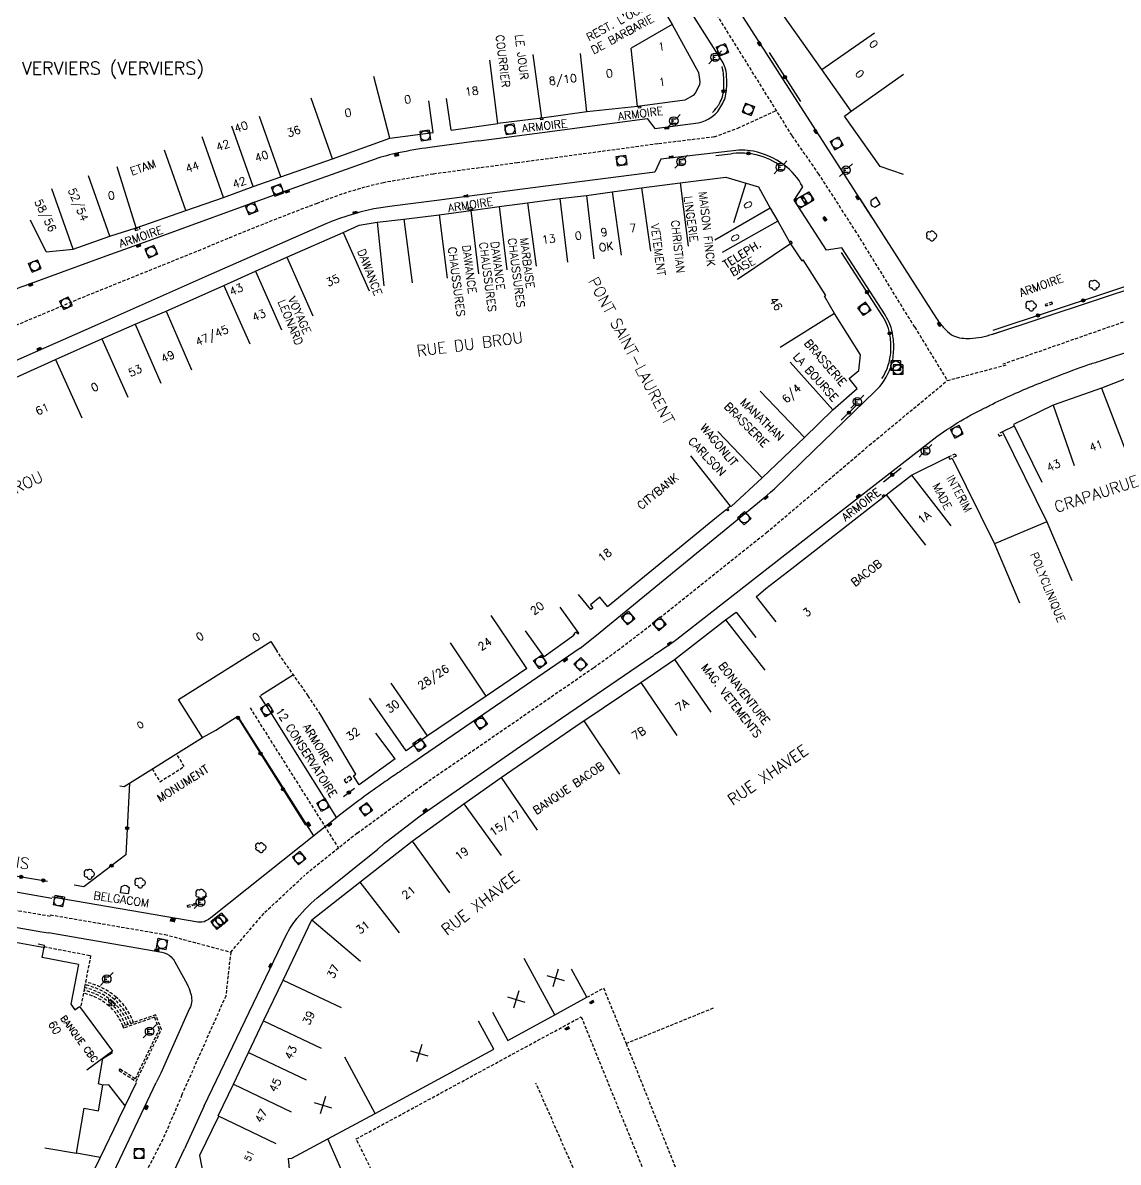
# Model space of a CAD drawing. Header units: millimetres. Extents: x 255000 to 256000, y 143000 to 144000.
# Drawn here: x 255465 to 255636.2, y 143326.7 to 143504.8 of the extents above; entities that cross this region are included whole.
import ezdxf
from ezdxf.enums import TextEntityAlignment as Align

# ---------------------------------------------------------------- set-up
doc = ezdxf.new("R2010")
doc.units = ezdxf.units.MM
doc.linetypes.add('DASHED', pattern=[0.75, 0.5, -0.25])
doc.layers.get('0').update_dxf_attribs({"linetype": 'CONTINUOUS'})
for name, color, linetype in [('W0001', 6, 'DASHED'), ('W0008', 7, 'CONTINUOUS'), ('W0100', 7, 'CONTINUOUS'), ('W0112', 1, 'DASHED'), ('W0300', 7, 'CONTINUOUS'), ('W0322', 7, 'CONTINUOUS'), ('W0400', 7, 'CONTINUOUS'), ('W0420', 7, 'CONTINUOUS'), ('W0471', 7, 'CONTINUOUS'), ('W0980', 7, 'CONTINUOUS'), ('W0984', 7, 'CONTINUOUS'), ('W0989', 7, 'CONTINUOUS'), ('W0991', 7, 'CONTINUOUS'), ('W1102', 7, 'CONTINUOUS')]:
    doc.layers.add(name, color=color, linetype=linetype)
doc.styles.get("Standard").update_dxf_attribs({"font": 'romans.shx', "width": 0.85})

# ---------------------------------------------------------------- blocks, each defined once
blk = doc.blocks.new('t322o')
at = {"color": 0, "linetype": 'Continuous'}
for radius in [0.25, 0.15]:
    blk.add_circle((0, 0), radius, dxfattribs=at)
blk = doc.blocks.new('t991o')
at = {"color": 0, "linetype": 'Continuous'}
for p, q in [((-1, 1), (1, -1)), ((-1, -1), (1, 1))]:
    blk.add_line(p, q, dxfattribs=at)
blk = doc.blocks.new('T471')
for p, q in [((-0.333334, 0.333334), (-0.333334, -0.333334)), ((-0.333334, 0.333334), (0.333334, 0.333334)), ((-0.333334, 0), (0, 0)), ((0.500001, 0.500001), (1.000002, 1.000002)), ((-0.500001, -0.500001), (-1.000002, -1.000002)), ((-0.333334, -0.333334), (0.333334, -0.333334))]:
    blk.add_line(p, q)
blk.add_ellipse((0, 0), major_axis=(0.471405, 0.471405), ratio=1, start_param=5.4977871438, end_param=11.780972451)
blk = doc.blocks.new('T420')
for p, q in [((0.75, 0.75), (-0.75, 0.75)), ((-0.75, 0.75), (-0.75, -0.75)), ((0.75, 0.75), (0.75, -0.75)), ((0.75, -0.75), (-0.75, -0.75))]:
    blk.add_line(p, q)
blk.add_ellipse((0, 0), major_axis=(-0.53, 0.53), ratio=1, start_param=3.926991, end_param=10.210176)
blk = doc.blocks.new('T400')
for p, q in [((-0.15, 0.3), (0.15, 0.3)), ((-0.15, -0.25), (-0.15, 0.3)), ((-0.15, 0.15), (0.15, 0.15)), ((-0.15, 0), (0.15, 0)), ((0.15, 0.3), (0.15, -0.25)), ((-0.15, -0.15), (0.15, -0.15)), ((-0.15, -0.25), (-0.15, -0.3)), ((-0.15, -0.3), (0.15, -0.3)), ((0.15, -0.3), (0.15, -0.25))]:
    blk.add_line(p, q)
blk = doc.blocks.new('T300')
for p, q in [((-0.8, 0.51), (-0.86, 0.34)), ((-0.86, 0.34), (-0.86, 0.17)), ((-0.86, 0.17), (-0.74, 0.06)), ((-0.69, 0.63), (-0.8, 0.51)), ((-0.8, -0.06), (-0.74, 0.06)), ((-0.74, 0.06), (-0.69, 0.11)), ((-0.57, 0.69), (-0.69, 0.63)), ((-0.46, 0.69), (-0.57, 0.69)), ((-0.29, 0.63), (-0.46, 0.69)), ((-0.29, 0.63), (-0.17, 0.74)), ((-0.23, 0.57), (-0.29, 0.63)), ((-0.17, 0.74), (-0.06, 0.8)), ((-0.06, 0.8), (0.06, 0.8)), ((0.06, 0.8), (0.23, 0.74)), ((0.23, 0.74), (0.34, 0.63)), ((0.34, 0.63), (0.4, 0.51)), ((0.46, 0.46), (0.34, 0.46)), ((0.4, 0.51), (0.4, 0.46)), ((0.57, 0.4), (0.46, 0.46)), ((0.57, 0.4), (0.69, 0.29)), ((0.69, 0.29), (0.74, 0.17)), ((0.74, 0.06), (0.69, -0.17)), ((0.74, 0.17), (0.74, 0.06)), ((-0.8, -0.17), (-0.8, -0.06)), ((-0.8, -0.23), (-0.8, -0.17)), ((-0.74, -0.34), (-0.8, -0.23)), ((-0.69, -0.4), (-0.74, -0.34)), ((-0.51, -0.46), (-0.69, -0.4)), ((-0.4, -0.46), (-0.51, -0.46)), ((-0.4, -0.46), (-0.34, -0.46)), ((-0.34, -0.46), (-0.34, -0.4)), ((-0.34, -0.51), (-0.34, -0.46)), ((-0.29, -0.63), (-0.34, -0.51)), ((-0.17, -0.74), (-0.29, -0.63)), ((-0.06, -0.8), (-0.17, -0.74)), ((0.06, -0.8), (-0.06, -0.8)), ((0.17, -0.74), (0.06, -0.8)), ((0.23, -0.69), (0.17, -0.74)), ((0.29, -0.46), (0.23, -0.46)), ((0.29, -0.63), (0.23, -0.69)), ((0.46, -0.4), (0.29, -0.46)), ((0.34, -0.51), (0.29, -0.63)), ((0.34, -0.51), (0.34, -0.46)), ((0.57, -0.34), (0.46, -0.4)), ((0.63, -0.29), (0.57, -0.34)), ((0.69, -0.17), (0.63, -0.29))]:
    blk.add_line(p, q)

msp = doc.modelspace()

# ---------------------------------------------------------------- linework, layer by layer
at = {"layer": 'W0001'}
for p, q in [((255576.75, 143488.31), (255582.79, 143491.07)), ((255573.08, 143486.92), (255576.75, 143488.31)), ((255604.41, 143457.21), (255609.51, 143448.87)), ((255609.51, 143448.87), (255618.72, 143451.31)), ((255500.55, 143397.73), (255514.38, 143375.8)), ((255517.3, 143378.14), (255509.13, 143371.6)), ((255502.86, 143365.78), (255509.13, 143371.6)), ((255497.53, 143359.56), (255502.86, 143365.78)), ((255497.53, 143359.56), (255496.75, 143352.63)), ((255489.92, 143337.25), (255496.75, 143352.63)), ((255517.14, 143330.38), (255552.3, 143349.45)), ((255552.3, 143349.45), (255565.67, 143316.51))]:
    msp.add_line(p, q, dxfattribs=at)
for points in [[(255585.24, 143487.14), (255569.94, 143511.74), (255559.39, 143529.87, -0.014565), (255556.38, 143535.22, -0.027397), (255552.42, 143543.93)], [(255774.34, 143507.38), (255758.37, 143502.21), (255742.22, 143493.83, -0.029806), (255730.38, 143488.8, -0.013684), (255719.31, 143485.04, 0.003651), (255708.17, 143481.5), (255678.16, 143471.57), (255637.71, 143458.23), (255618.18, 143451.41)], [(255573.08, 143486.92), (255564.27, 143485.84), (255542.34, 143482.87), (255529.19, 143481.13), (255521.43, 143479.78, 0.042056), (255511.03, 143476.54, 0.0106), (255492.87, 143469.29), (255474.77, 143462), (255460.18, 143455.89), (255451.13, 143451.7), (255435.67, 143444.6), (255417.92, 143436.38), (255408.79, 143433.41, -0.02142), (255393.51, 143429.82, -0.000514), (255383.86, 143427.58, 0.000437), (255374.2, 143425.34), (255361.56, 143422.39), (255333.21, 143415.99), (255320.91, 143413.06), (255290.67, 143406.08)], [(255562.8, 143410.4, -0.007153), (255558.01, 143406.73, -0.007153), (255554.28, 143404.04)]]:
    msp.add_lwpolyline(points, format="xyb", dxfattribs=at)
for points in [[(255604.41, 143457.21), (255595.33, 143471.99), (255589.43, 143481.13), (255585.24, 143487.14)], [(255562.8, 143410.4), (255581.25, 143425.1), (255597.31, 143438.75), (255609.51, 143448.87)], [(255517.3, 143378.14), (255527.85, 143385.88), (255554.28, 143404.04)], [(255469.32, 143365.15), (255454.49, 143367.65), (255433.22, 143371.59), (255408.25, 143375.53), (255393.9, 143374.92)], [(255469.34, 143365.39), (255487.23, 143362.32), (255497.53, 143359.56)], [(255489.92, 143337.25), (255486.93, 143330.32)], [(255486.93, 143330.32), (255471.93, 143301.31), (255460.05, 143276.44), (255447.68, 143250.7), (255440.26, 143237.46), (255435.68, 143232.27), (255426.52, 143223.98), (255405.73, 143207.77), (255378.64, 143187.6), (255362.3, 143176.71), (255350.18, 143167.31), (255338.67, 143156.79)], [(255531.25, 143300.44), (255518.82, 143327), (255517.14, 143330.38)]]:
    msp.add_lwpolyline(points, dxfattribs=at)
at = {"layer": 'W0008'}
for p, q in [((255616.61, 143456.11), (255643.46, 143464.99)), ((255590.13, 143439.32), (255598.13, 143447.1)), ((255602.47, 143435.92), (255607.87, 143440.11)), ((255582.49, 143431.96), (255588.73, 143438.03)), ((255588.73, 143438.03), (255590.13, 143439.32)), ((255601.05, 143434.82), (255602.47, 143435.92)), ((255503.05, 143398.1), (255502.1, 143399.62)), ((255503.05, 143398.1), (255514.04, 143380.56)), ((255502.19, 143390.83), (255498.64, 143396.43)), ((255510.5, 143377.74), (255502.19, 143390.83)), ((255486.61, 143340.64), (255485.91, 143339.17)), ((255477.14, 143327.5), (255473.42, 143328.15))]:
    msp.add_line(p, q, dxfattribs=at)
for points in [[(255565.56, 143525.68), (255571.32, 143515.84, -0.004678), (255572.01, 143514.62, 0.006752), (255572.71, 143513.4, 0.007831), (255574.9, 143509.88), (255585.16, 143493.83), (255597.64, 143474.38)], [(255536.28, 143486.31), (255548.2, 143487.9), (255562.6, 143489.79), (255563.82, 143488.24), (255570.59, 143489.12, 0.230675), (255574.29, 143491.92, 0.109775), (255575, 143494.2, 0.042414), (255575, 143496.54, 0.124496), (255574.33, 143498.78), (255567.17, 143510.09), (255558.65, 143524.78)], [(255536.28, 143486.31), (255528.64, 143485.28, 0.02073), (255523.71, 143484.42, 0.031727), (255520.1, 143483.46), (255504.72, 143477.97), (255485.29, 143470.9), (255478.01, 143468.28)], [(255478.01, 143468.28), (255468.93, 143464.97), (255466.91, 143464.26, 0.013368), (255463.17, 143462.81, 0.012532), (255458.04, 143460.52), (255449.01, 143456.21, -0.088628), (255448.39, 143456.06, -0.077714), (255447.72, 143456.09), (255445.24, 143456.64, -0.047364), (255444.91, 143456.75, -0.104594), (255444.57, 143456.93), (255442.69, 143458.92), (255432.32, 143470.94), (255420.74, 143484.54)], [(255590.61, 143469.24), (255585.58, 143477.05), (255586.92, 143479.11, 0.113234), (255583.98, 143482.58, 0.108347), (255579.22, 143484.69, 0.081855), (255575.57, 143484.71), (255564.72, 143483.45), (255563.82, 143481.43), (255543.15, 143478.74), (255529.74, 143476.98)], [(255529.74, 143476.98), (255522.76, 143476.09, 0.017106), (255519.92, 143475.68, 0.025111), (255516.36, 143474.77, 0.02875), (255512.41, 143473.36), (255494.46, 143465.51), (255476.64, 143457.58), (255454.54, 143447.83)], [(255595.76, 143477.35), (255607.81, 143458.57, 0.056183), (255609.28, 143456.8, 0.092833), (255610.5, 143455.83, 0.107889), (255613.05, 143455.46, 0.072991), (255616.57, 143456.12), (255621.34, 143457.66)], [(255598.13, 143447.1, 0.126889), (255600.66, 143450.97, 0.066472), (255601.12, 143453.39, 0.050908), (255601.02, 143455.85, 0.107839), (255599.79, 143459.11), (255593.02, 143469.6), (255590.61, 143469.24)], [(255616.1, 143444.96, -0.014348), (255619.75, 143446.7, -0.011386), (255626.75, 143449.56, -0.009648), (255631.48, 143451.32, -0.008301), (255632.46, 143451.63, 0.007462), (255633.43, 143451.94), (255639.13, 143453.84)], [(255607.87, 143440.11, -0.022892), (255612.16, 143442.89, -0.014864), (255613.76, 143443.75, 0.003768), (255615.38, 143444.58, 0.00098), (255615.74, 143444.77, -0.002521), (255616.1, 143444.96)], [(255493.41, 143335.57), (255506.21, 143362.23, -0.0585), (255507.89, 143364.81, -0.053344), (255511.54, 143368.47), (255520.5, 143375.67, 0.005286), (255520.84, 143375.95, -0.00178), (255521.18, 143376.23, -0.009128), (255521.99, 143376.9), (255527.16, 143380.86), (255542.81, 143391.72), (255563.33, 143405.76, 0.000865), (255565.29, 143407.1, 0.0149), (255567.25, 143408.46), (255583.65, 143421.27), (255601.05, 143434.82)], [(255552.14, 143407.05), (255525.66, 143388.92, -0.002204), (255523.38, 143387.37, 0.006637), (255521.11, 143385.81, 0.01353), (255514.11, 143380.61), (255494.42, 143364.94, -0.076653), (255493.67, 143364.43, -0.135655), (255492.39, 143364.25), (255469.62, 143368.15)], [(255469.07, 143362.63), (255486.75, 143359.58, -0.135704), (255488.24, 143358.81, -0.088827), (255488.79, 143358.07), (255490.74, 143354.55, -0.063401), (255491.25, 143353.14, -0.075763), (255491.44, 143352.01, -0.093464), (255491.1, 143350.73), (255486.61, 143340.64)]]:
    msp.add_lwpolyline(points, format="xyb", dxfattribs=at)
for points in [[(255552.14, 143407.05), (255554.71, 143409.08), (255581.28, 143430.93)], [(255581.28, 143430.93), (255581.86, 143431.42), (255582.49, 143431.96)], [(255398.89, 143380.36), (255425.44, 143375.68), (255452.11, 143371.05), (255469.6, 143368.01)], [(255469.04, 143362.5), (255468.02, 143362.68), (255417.22, 143371.59)], [(255481.06, 143335.57), (255478.49, 143338.82), (255477.57, 143338.8)], [(255480, 143333.39), (255481.06, 143335.57), (255482.8, 143339.18)], [(255482.59, 143332.24), (255485.91, 143339.17)], [(255493.41, 143335.57), (255490.3, 143328.82)], [(255480, 143333.39), (255477.14, 143327.5), (255474.57, 143322.2)], [(255473.16, 143312.74), (255479.2, 143325.12), (255481.74, 143330.4), (255482.59, 143332.24)], [(255520.92, 143312.27), (255519.29, 143315.78), (255517.32, 143320.08), (255514.92, 143325.37), (255512.69, 143330.38)], [(255480.75, 143308.78), (255489.11, 143326.3), (255490.3, 143328.82)]]:
    msp.add_lwpolyline(points, dxfattribs=at)
at = {"layer": 'W0100'}
for p, q in [((255529.16, 143487.6), (255528.5, 143492.56)), ((255531.97, 143487.98), (255531.26, 143492.92)), ((255531.97, 143487.98), (255539.27, 143489.02)), ((255535.03, 143475.45), (255539.46, 143476.08)), ((255468.71, 143469), (255466.26, 143473.94)), ((255478.63, 143471.43), (255482.76, 143472.71)), ((255586.76, 143467.59), (255587, 143467.75)), ((255591.89, 143459.33), (255590.31, 143462.04)), ((255594.15, 143449.18), (255595.69, 143450.44)), ((255595.41, 143447.64), (255594.15, 143449.18)), ((255619.96, 143441.75), (255618.15, 143440.86)), ((255619.85, 143441.98), (255619.96, 143441.75)), ((255618.15, 143440.86), (255625.08, 143426.8)), ((255603.91, 143434.08), (255609.71, 143436.95)), ((255609.71, 143436.95), (255609.89, 143436.59)), ((255609.89, 143436.59), (255610.24, 143436.75)), ((255610.24, 143436.75), (255616.9, 143423.33)), ((255575.64, 143429.25), (255575.18, 143428.88)), ((255575.71, 143429.18), (255575.64, 143429.25)), ((255556.4, 143413.55), (255573.42, 143427.5)), ((255573.42, 143427.5), (255575, 143428.79)), ((255575.23, 143428.52), (255575, 143428.79)), ((255575.38, 143428.64), (255575.18, 143428.88)), ((255575.23, 143428.52), (255575.38, 143428.64)), ((255625.08, 143426.8), (255616.9, 143423.33)), ((255553.8, 143413.11), (255551.9, 143415.42)), ((255555.21, 143415), (255553.74, 143413.8)), ((255556.4, 143413.55), (255555.21, 143415)), ((255579.62, 143415.09), (255582.7, 143411.15)), ((255551.92, 143409.42), (255549, 143413.47)), ((255553.74, 143413.8), (255554.1, 143413.36)), ((255554.1, 143413.36), (255553.8, 143413.11)), ((255576.5, 143412.66), (255579.58, 143408.72)), ((255546.52, 143405.69), (255543.61, 143409.76)), ((255551.22, 143409.37), (255551.54, 143409.59)), ((255551.28, 143409.28), (255551.22, 143409.37)), ((255551.76, 143409.3), (255551.54, 143409.59)), ((255551.76, 143409.3), (255551.92, 143409.42)), ((255489.36, 143399.05), (255503.81, 143408.09)), ((255503.81, 143408.09), (255504.77, 143406.54)), ((255543.82, 143403.85), (255541.03, 143408)), ((255551.17, 143409.02), (255546.52, 143405.69)), ((255551.08, 143409.14), (255551.28, 143409.28)), ((255551.17, 143409.02), (255551.08, 143409.14)), ((255493.1, 143393.08), (255489.36, 143399.05)), ((255524.93, 143391.03), (255522.08, 143395.14)), ((255523.21, 143389.76), (255520.23, 143393.77)), ((255468.41, 143360.59), (255467.44, 143360.78)), ((255468.05, 143358.72), (255468.41, 143360.59)), ((255473.74, 143357.62), (255468.05, 143358.72)), ((255479.06, 143344.07), (255475.03, 143341.11))]:
    msp.add_line(p, q, dxfattribs=at)
for points in [[(255550.78, 143533.06), (255554, 143526.86), (255557.04, 143521.39), (255560.05, 143516), (255563.23, 143510.17), (255566.5, 143504.5), (255570.62, 143497), (255570.85, 143495.51), (255570.77, 143495.08), (255570.12, 143493.76), (255569.81, 143493.41), (255568.47, 143492.69), (255561.11, 143491.7), (255553.19, 143490.84), (255546.15, 143489.88), (255539.27, 143489.02)], [(255602.65, 143481.07), (255599, 143482.29), (255593.44, 143490.18), (255594.49, 143490.93), (255589.92, 143497.46), (255583.79, 143506.08), (255580.38, 143510.94), (255573.13, 143521.3), (255565.88, 143531.84)], [(255482.76, 143472.71), (255490.53, 143475.41), (255496.41, 143477.48), (255501.03, 143479.17), (255505.35, 143480.7), (255513.42, 143483.52), (255522.42, 143486.71), (255529.16, 143487.6)], [(255539.46, 143476.08), (255543.9, 143476.61), (255548.97, 143477.31), (255553.11, 143477.8), (255557.16, 143478.34), (255561.74, 143478.99), (255567.75, 143479.77), (255574.9, 143480.65), (255580.01, 143479.11), (255581.85, 143475.82), (255583.05, 143473.75), (255585.03, 143470.2), (255586.76, 143467.59)], [(255597.55, 143476.94), (255597.57, 143476.39), (255597.71, 143476.18), (255598.2, 143475.93), (255599.04, 143476.48), (255598.39, 143477.49), (255597.55, 143476.94)], [(255455.8, 143445.86), (255461.14, 143448.09), (255470.15, 143452.17), (255477.42, 143455.39), (255482.62, 143457.65), (255487.44, 143459.71), (255496.47, 143463.73), (255501.41, 143465.95), (255506.32, 143468.12), (255515.11, 143472.01), (255517.61, 143473.16), (255520.4, 143473.62), (255524.59, 143474.07), (255530.08, 143474.78), (255535.03, 143475.45)], [(255468.71, 143469), (255472.9, 143469.41), (255478.63, 143471.43)], [(255590.31, 143462.04), (255590.51, 143462.16), (255587, 143467.75)], [(255595.69, 143450.44), (255595.93, 143452.86), (255591.89, 143459.33)], [(255659.73, 143415.3), (255657.4, 143421.11), (255654.93, 143426.97), (255652.49, 143432.88), (255650.15, 143438.59), (255645.39, 143450.16), (255641.1, 143450.58), (255633.6, 143447.68), (255626.03, 143445.02), (255619.85, 143441.98)], [(255587.21, 143439.99), (255591.64, 143444.27), (255595.41, 143447.64)], [(255575.71, 143429.18), (255580.57, 143433.67), (255587.22, 143440)], [(255579.62, 143415.09), (255581.15, 143416.38), (255585.2, 143419.51), (255599.96, 143431), (255603.91, 143434.08)], [(255552.7, 143395.7), (255561.63, 143401.67), (255566.86, 143405.27), (255574.85, 143411.49), (255576.5, 143412.66)], [(255543.82, 143403.85), (255537.45, 143399.57), (255528.29, 143393.36), (255524.93, 143391.03)], [(255495.58, 143333.99), (255497.95, 143338.94), (255500.3, 143343.88), (255502.63, 143348.82), (255505.75, 143355.17), (255510.2, 143364.63), (255517.7, 143370.48), (255525.87, 143376.91), (255533.94, 143382.74), (255539.77, 143386.87), (255552.31, 143395.42)], [(255523.21, 143389.76), (255517.62, 143385.68), (255516.71, 143387.13), (255517.06, 143387.36), (255511.55, 143396.69)], [(255552.31, 143395.42), (255552.7, 143395.7), (255552.7, 143395.7)], [(255480.22, 143385.52), (255480.86, 143385.43), (255493.1, 143393.08)], [(255468.48, 143360.24), (255456.96, 143362.34), (255443.3, 143364.74), (255437.68, 143365.72), (255431.71, 143366.77), (255426, 143367.77), (255420.06, 143368.81), (255414.09, 143369.86), (255407.27, 143371.06), (255406.58, 143370.25)], [(255480.99, 143370.03), (255481.24, 143369.99), (255481.66, 143369.64), (255481.5, 143368.66), (255480.32, 143368.85), (255480.48, 143369.84), (255480.99, 143370.03)], [(255473.74, 143357.62), (255472.54, 143351.44), (255473.18, 143350.53), (255473.93, 143351.07), (255479.06, 143344.07)], [(255538.46, 143350.18), (255540.85, 143345.78), (255548.17, 143349.76), (255553.19, 143352.5), (255550.79, 143356.89)], [(255517.77, 143315.62), (255517.32, 143320.08), (255512.41, 143319.59), (255511.87, 143325.04), (255506.82, 143324.54), (255506.56, 143327.34), (255507.1, 143327.36), (255512.69, 143330.38), (255520.08, 143334.33), (255538.63, 143344.4), (255536.25, 143348.8)], [(255476.86, 143334.78), (255477.57, 143338.8), (255476.86, 143338.96), (255477.56, 143342.95), (255479.08, 143343.9)], [(255468.49, 143329.01), (255473.42, 143328.15), (255474.65, 143335.17), (255476.86, 143334.78)], [(255495.63, 143333.97), (255495.55, 143333.8), (255492.67, 143327.77)], [(255492.67, 143327.77), (255494.27, 143319.46), (255497.35, 143319.93), (255498.6, 143307.84)]]:
    msp.add_lwpolyline(points, dxfattribs=at)
at = {"layer": 'W0112'}
for p, q in [((255561.16, 143491.69), (255561.58, 143491.74)), ((255561.16, 143491.69), (255561.18, 143491.49)), ((255561.18, 143491.49), (255561.61, 143491.54)), ((255561.58, 143491.74), (255561.61, 143491.54)), ((255546.3, 143489.92), (255545.89, 143489.86)), ((255545.89, 143489.86), (255545.92, 143489.62)), ((255546.33, 143489.67), (255545.92, 143489.62)), ((255546.3, 143489.92), (255546.33, 143489.67)), ((255535.26, 143475.87), (255534.53, 143475.76)), ((255534.53, 143475.76), (255534.58, 143475.46)), ((255535.31, 143475.57), (255534.58, 143475.46)), ((255535.26, 143475.87), (255535.31, 143475.57)), ((255482.53, 143472.57), (255483.24, 143472.82)), ((255482.53, 143472.57), (255482.63, 143472.29)), ((255482.63, 143472.29), (255483.34, 143472.53)), ((255483.24, 143472.82), (255483.34, 143472.53)), ((255584.85, 143470.56), (255585.06, 143470.67)), ((255585.05, 143470.21), (255584.85, 143470.56)), ((255585.05, 143470.21), (255585.25, 143470.32)), ((255585.06, 143470.67), (255585.25, 143470.32)), ((255625.85, 143461.12), (255624.79, 143460.74)), ((255625.93, 143460.83), (255625.85, 143461.12)), ((255624.79, 143460.74), (255624.89, 143460.46)), ((255625.93, 143460.83), (255624.89, 143460.46)), ((255618.15, 143440.86), (255617.44, 143440.53)), ((255617.44, 143440.53), (255617.61, 143440.17)), ((255617.61, 143440.17), (255618.33, 143440.5)), ((255609.71, 143436.95), (255610.71, 143437.41)), ((255610.87, 143437.05), (255610.24, 143436.75)), ((255610.71, 143437.41), (255610.87, 143437.05)), ((255599.66, 143431.02), (255599.34, 143430.79)), ((255599.34, 143430.79), (255599.46, 143430.61)), ((255599.66, 143431.02), (255599.78, 143430.86)), ((255509.64, 143399.61), (255504.77, 143406.54)), ((255511.55, 143396.69), (255509.64, 143399.61)), ((255516.12, 143387.05), (255515.25, 143386.43)), ((255515.25, 143386.43), (255515.59, 143385.97)), ((255516.45, 143386.59), (255515.59, 143385.97)), ((255516.12, 143387.05), (255516.45, 143386.59)), ((255490.75, 143366.86), (255491.48, 143367.07)), ((255490.75, 143366.86), (255490.83, 143366.57)), ((255490.83, 143366.57), (255491.56, 143366.78)), ((255491.48, 143367.07), (255491.56, 143366.78)), ((255491.7, 143367.11), (255492.09, 143367.23)), ((255491.7, 143367.11), (255491.77, 143366.89)), ((255491.77, 143366.89), (255492.15, 143367.01)), ((255492.09, 143367.23), (255492.15, 143367.01)), ((255479.65, 143352.5), (255478.49, 143351.17)), ((255559.31, 143345.29), (255573.2, 143350.94)), ((255480.69, 143347.98), (255480.77, 143347.69)), ((255480.12, 143341.06), (255480.28, 143341.31))]:
    msp.add_line(p, q, dxfattribs=at)
for points in [[(255485.27, 143388.19), (255486.46, 143386.16), (255490.26, 143388.57), (255489.06, 143390.55)], [(255468.38, 143360.42), (255475.64, 143359.02), (255474.08, 143350.87)], [(255553.19, 143352.5), (255555.78, 143353.96), (255559.31, 143345.29), (255571.05, 143315.76)], [(255478.49, 143351.17), (255479.55, 143351.25), (255478.42, 143352.23), (255478.49, 143351.17)], [(255480.12, 143341.06), (255482.75, 143339.35), (255486.7, 143347.46), (255485.82, 143349.77), (255480.69, 143347.98)], [(255480.28, 143341.31), (255482.63, 143339.79), (255486.38, 143347.47), (255485.64, 143349.39), (255480.77, 143347.69)], [(255554.04, 143322.77), (255552.6, 143322.22), (255551.36, 143325.16), (255545.23, 143339.1)]]:
    msp.add_lwpolyline(points, dxfattribs=at)
for points in [[(255474.76, 143354.45, -0.127993), (255479.36, 143352.17, -0.127993), (255481.93, 143348.42)], [(255474.85, 143354.88, -0.128051), (255479.65, 143352.5, -0.127993), (255482.35, 143348.56)], [(255474.51, 143353.15, -0.127994), (255478.49, 143351.17, -0.127993), (255480.69, 143347.98)], [(255474.6, 143353.59, -0.127993), (255478.78, 143351.51, -0.127993), (255481.1, 143348.13)], [(255474.68, 143354.02, -0.127993), (255479.07, 143351.84, -0.127993), (255481.52, 143348.27)]]:
    msp.add_lwpolyline(points, format="xyb", dxfattribs=at)
at = {"layer": 'W0322'}
for p, q in [((255581.68, 143500.11), (255586.58, 143492.44)), ((255592.94, 143442.68), (255595.33, 143445.01)), ((255502.26, 143399.71), (255507.32, 143402.92)), ((255516.85, 143385.15), (255515.14, 143383.83)), ((255461.34, 143371.88), (255468.93, 143370.65))]:
    msp.add_line(p, q, dxfattribs=at)
for points in [[(255572.79, 143490.72, 0.065864), (255573.9, 143492.15, 0.111783), (255574.57, 143494.31, 0.040431), (255574.55, 143496.51, 0.033795), (255574.32, 143497.92)], [(255583.21, 143482.58, 0.093336), (255579.12, 143484.25, 0.081871), (255575.62, 143484.26), (255573.33, 143483.99)], [(255599.28, 143449.16, 0.061975), (255600.23, 143451.12, 0.066794), (255600.68, 143453.44, 0.050587), (255600.57, 143455.78, 0.107839), (255599.41, 143458.87), (255592.97, 143468.85)]]:
    msp.add_lwpolyline(points, format="xyb", dxfattribs=at)
for points in [[(255651.93, 143468.37), (255643.04, 143465.45), (255616.61, 143456.71)], [(255599.51, 143433.05), (255601.33, 143434.46), (255601.33, 143434.46), (255602.32, 143435.24)], [(255493.1, 143393.08), (255495.19, 143394.26), (255498.54, 143396.38), (255502.16, 143390.64), (255509.23, 143379.4)], [(255481.74, 143385.98), (255481.12, 143374.77), (255474.58, 143369.75), (255473.09, 143370.01)]]:
    msp.add_lwpolyline(points, dxfattribs=at)
at = {"layer": 'W1102'}
for p, q in [((255566.5, 143504.5), (255560.12, 143500.82)), ((255589.92, 143497.46), (255598.11, 143503.2)), ((255561.11, 143491.7), (255560.12, 143500.82)), ((255539.27, 143489.02), (255538.02, 143498.94)), ((255546.15, 143489.88), (255544.81, 143499.79)), ((255553.19, 143490.84), (255552.21, 143499.94)), ((255594.49, 143490.93), (255602.65, 143496.72)), ((255522.42, 143486.71), (255519.89, 143496.39)), ((255513.42, 143483.52), (255510.12, 143492.96)), ((255505.35, 143480.7), (255502.03, 143490.13)), ((255501.03, 143479.17), (255497.71, 143488.61)), ((255496.41, 143477.48), (255493.09, 143486.92)), ((255490.53, 143475.41), (255487.21, 143484.84)), ((255478.63, 143471.43), (255475.3, 143480.86)), ((255482.76, 143472.71), (255479.8, 143482.26)), ((255472.9, 143469.41), (255469.58, 143478.84)), ((255561.74, 143478.99), (255563.14, 143469.09)), ((255567.75, 143479.77), (255568.99, 143469.84)), ((255578, 143479.71), (255576.12, 143473.51)), ((255548.97, 143477.31), (255550.15, 143467.38)), ((255553.11, 143477.8), (255554.29, 143467.88)), ((255557.16, 143478.34), (255558.56, 143468.44)), ((255535.03, 143475.45), (255536.24, 143465.52)), ((255539.46, 143476.08), (255540.66, 143466.15)), ((255543.9, 143476.61), (255545.27, 143466.71)), ((255581.85, 143475.82), (255573.2, 143470.8)), ((255520.4, 143473.62), (255521.47, 143463.67)), ((255524.59, 143474.07), (255525.89, 143464.15)), ((255530.08, 143474.78), (255531.38, 143464.87)), ((255583.05, 143473.75), (255574.31, 143468.88)), ((255515.11, 143472.01), (255519.15, 143462.86)), ((255585.03, 143470.2), (255576.7, 143464.66)), ((255506.32, 143468.12), (255510.37, 143458.99)), ((255501.41, 143465.95), (255505.47, 143456.81)), ((255496.47, 143463.73), (255500.53, 143454.6)), ((255487.44, 143459.71), (255491.38, 143450.52)), ((255591.89, 143459.33), (255583.4, 143454.05)), ((255482.62, 143457.65), (255486.61, 143448.48)), ((255477.42, 143455.39), (255481.47, 143446.25)), ((255470.15, 143452.17), (255474.27, 143443.06)), ((255591.64, 143444.27), (255584.97, 143451.73)), ((255587.21, 143439.99), (255580.26, 143447.19)), ((255633.6, 143447.68), (255637.21, 143438.36)), ((255626.03, 143445.02), (255629.35, 143435.59)), ((255619.85, 143441.98), (255624.27, 143433.01)), ((255580.57, 143433.67), (255573.67, 143440.91)), ((255575.64, 143429.25), (255569.44, 143437.1)), ((255603.91, 143434.08), (255610.05, 143426.18)), ((255599.96, 143431), (255606.12, 143423.13)), ((255625.08, 143426.8), (255628.98, 143417.6)), ((255616.9, 143423.33), (255620.81, 143414.13)), ((255541.03, 143408), (255538.24, 143412.15)), ((255574.85, 143411.49), (255580.99, 143403.6)), ((255537.45, 143399.57), (255531.87, 143407.87)), ((255566.86, 143405.27), (255572.54, 143397.04)), ((255528.29, 143393.36), (255522.6, 143401.58)), ((255561.63, 143401.67), (255567.24, 143393.39)), ((255522.08, 143395.14), (255519.23, 143399.25)), ((255552.7, 143395.7), (255558.26, 143387.38)), ((255539.77, 143386.87), (255545.41, 143378.61)), ((255533.94, 143382.74), (255539.8, 143374.64)), ((255525.87, 143376.91), (255531.72, 143368.81)), ((255517.7, 143370.48), (255523.85, 143362.6)), ((255510.2, 143364.63), (255517.81, 143358.14)), ((255548.17, 143349.76), (255543.4, 143358.55)), ((255505.75, 143355.17), (255514.79, 143350.91)), ((255502.63, 143348.82), (255511.68, 143344.55)), ((255500.3, 143343.88), (255509.34, 143339.61)), ((255520.08, 143334.33), (255515.36, 143343.15)), ((255497.95, 143338.94), (255506.96, 143334.61)), ((255495.58, 143333.99), (255504.59, 143329.67))]:
    msp.add_line(p, q, dxfattribs=at)

# ---------------------------------------------------------------- block references
at = {"layer": 'W0300'}
for p in [(255607.1, 143471.43), (255632.51, 143463.76), (255622.63, 143460.51), (255502.28, 143375.87), (255475.48, 143371.71), (255483.42, 143370.37), (255492.92, 143368.6)]:
    msp.add_blockref('T300', p, dxfattribs=at)
at = {"layer": 'W0322'}
for p, rotation in [((255584.13, 143496.28), 212.6082060132767), ((255574.54, 143494.08), 352.6792546909659), ((255578.44, 143484.36), 83.86867510261763), ((255596.96, 143462.66), 32.82516879349493), ((255630.74, 143461.38), 108.2901257630249), ((255623.67, 143459.04), 108.2901257630249), ((255600.49, 143456.24), 11.80957830233614), ((255594.14, 143443.84), 314.2086120493883), ((255600.91, 143434.14), 307.9055154078145), ((255498.67, 143396.18), 212.183696095982), ((255502.19, 143390.59), 212.183696095982), ((255505.71, 143384.99), 212.183696095982), ((255516, 143384.49), 127.7162492720517), ((255481.35, 143378.93), 176.808739365517), ((255478.9, 143373.07), 127.5390468442249), ((255464.79, 143371.32), 350.8032741155426), ((255468.25, 143370.76), 350.8032741155426)]:
    msp.add_blockref('t322o', p, dxfattribs=dict(at, rotation=rotation))
at = {"layer": 'W0400'}
for p, rotation in [((255580.14, 143501.49), 31.6697268654167), ((255565.7, 143488.31), 98.17397789016506), ((255588.93, 143487.8), 33.30170494494292), ((255523.49, 143484.11), 103.4533316279914), ((255566.34, 143483.77), 277.6757342595473), ((255506.38, 143478.38), 110.5195994564765), ((255534.33, 143477.68), 97.44656274355867), ((255595.49, 143477.46), 31.49359677728959), ((255516.94, 143475.09), 286.1821884556646), ((255590.39, 143474.12), 211.1517817815091), ((255483.16, 143469.93), 112.7199585579744), ((255466.3, 143463.81), 112.0629763220892), ((255608.27, 143457.66), 37.51782362524087), ((255467.59, 143453.81), 293.9819502991173), ((255581.18, 143430.6), 131.7658864170416), ((255595.59, 143430.8), 306.8671431494814), ((255566.09, 143407.76), 307.3165559364899), ((255549.83, 143405.18), 304.9560015781985), ((255527.88, 143381.68), 306.3770224350196), ((255509.73, 143379.51), 209.4570206031322), ((255512.99, 143379.5), 127.0686833625538), ((255488.52, 143364.68), 263.3677310427996), ((255488.46, 143364.51), 80.23271092328595), ((255485.97, 143359.87), 259.4762444235631), ((255503.76, 143357.45), 155.4297598154678), ((255553.96, 143351.77), 120.7203381043057), ((255550.11, 143347.62), 117.3532014461409), ((255484.38, 143335.26), 154.5500543250481)]:
    msp.add_blockref('T400', p, dxfattribs=dict(at, rotation=rotation))
at = {"layer": 'W0420'}
for p, rotation in [((255574.36, 143500.55), 111.9209996842904), ((255578.4, 143491.24), 69.44115723577296), ((255527.91, 143487.13), 7.867876132321788), ((255541.17, 143488.1), 9.666401544569537), ((255592.21, 143485.92), 119.920544560966), ((255558.62, 143483.24), 187.9591188082111), ((255504.88, 143478.63), 199.7747313553079), ((255586.63, 143476.77), 121.1282039684943), ((255587.61, 143477.33), 121.6699745734597), ((255500.78, 143475.75), 22.35287687122126), ((255485.12, 143468.99), 22.65455266648238), ((255466.92, 143466.77), 202.629381598158), ((255471.79, 143460.95), 206.5893886751481), ((255596.57, 143460.05), 305.6237267910317), ((255611, 143440.89), 206.3616428474631), ((255577.8, 143427.37), 43.08474130425773), ((255559.61, 143411.73), 39.78141593482944), ((255564.51, 143410.84), 41.15783565637041), ((255545.91, 143404.93), 214.7039949185817), ((255552.23, 143404.51), 43.3925096282585), ((255503.2, 143397.38), 301.3801814861216), ((255536.6, 143395.36), 35.98642622818695), ((255527.03, 143391.96), 215.4691536905415), ((255511.99, 143382.56), 299.7566386902204), ((255518.65, 143381.86), 36.96117618501781), ((255508.22, 143374.23), 39.16973151351978), ((255470.66, 143367.54), 348.9035269715565), ((255495.48, 143364.16), 38.79726763770064), ((255496.01, 143364.58), 39.46001455324532), ((255486.82, 143360.85), 169.6982255715886)]:
    msp.add_blockref('T420', p, dxfattribs=dict(at, rotation=rotation))
for p in [(255601.45, 143451.17), (255601.79, 143450.57), (255483.21, 143328.08)]:
    msp.add_blockref('T420', p, dxfattribs=at)
at = {"layer": 'W0471'}
for p in [(255573.23, 143499.37), (255566.78, 143489.42), (255567.93, 143483.06), (255583.44, 143482.18), (255593.67, 143481.73), (255595.45, 143445.56), (255606.1, 143437.89), (255492.82, 143367.38), (255478.16, 143355.36), (255484.86, 143347.18)]:
    msp.add_blockref('T471', p, dxfattribs=at)
at = {"layer": 'W0991'}
for p, rotation in [((255548.28, 143355.52), 298.6828380429242), ((255542.13, 143352.16), 298.495638618245), ((255526.97, 143343.76), 298.4894872898635), ((255511.93, 143335.64), 298.1523198271469)]:
    msp.add_blockref('t991o', p, dxfattribs=dict(at, rotation=rotation))

# ---------------------------------------------------------------- texts
at = {"layer": 'W0980'}
msp.add_text('VERVIERS (VERVIERS)', height=2, dxfattribs=at).set_placement((255479.12, 143497.52), align=Align.MIDDLE)
at = {"layer": 'W0984'}
for s, height, rotation, p in [("REST. L'OGRE", 1.25, 28.5723, (255558.22, 143505.1)), ('DE BARBARIE', 1.25, 28.5723, (255558.74, 143502.97)), ('COURRIER', 1.25, 276.9309, (255540.06, 143498.77)), ('LE JOUR', 1.25, 276.9309, (255543.01, 143499.42)), ('ARMOIRE', 1.25, 7.3944, (255561.57, 143490.58)), ('ARMOIRE', 1.25, 6.399, (255546.59, 143488.66)), ('ETAM', 1.25, 19.3383, (255483.85, 143482.17)), ('ARMOIRE', 1.25, 8.5347, (255534.99, 143476.33)), ('LINGERIE', 1.25, 277.7136, (255569.45, 143474.12)), ('MAISON FINCK', 1.25, 276.5003, (255571.96, 143472.55)), ('CHRISTIAN', 1.25, 276.1925, (255567.41, 143469.79)), ('ARMOIRE', 1.25, 18.7002, (255483.51, 143471.35)), ('VETEMENT', 1.25, 277.3503, (255564.34, 143469.3)), ('DAWANCE', 1.25, 277.4421, (255534.82, 143466.26)), ('CHAUSSURES', 1.25, 277.4421, (255537.7, 143465.06)), ('DAWANCE', 1.25, 277.4421, (255539.27, 143466.8)), ('CHAUSSURES', 1.25, 277.4421, (255542.18, 143465.7)), ('MARBAISE', 1.25, 277.4421, (255543.86, 143467.24)), ('OK', 1.25, 7.4484, (255556.2, 143469.77)), ('TELEPH.', 1.25, 32.103, (255577.41, 143468.61)), ('DAWANCE', 1.25, 290.9668, (255519.26, 143465.79)), ('CHAUSSURES', 1.25, 277.4421, (255532.83, 143464.31)), ('BASE', 1.25, 29.8641, (255577.52, 143466.68)), ('ARMOIRE', 1.25, 19.5336, (255624.18, 143463.72)), ('LEONARD', 1.25, 292.2996, (255506.88, 143457.96)), ('VOYAGE', 1.25, 293.985, (255508.29, 143459.07)), ('BRASSERIE', 1.25, 310.8556, (255590.47, 143451.66)), ('LA BOURSE', 1.25, 311.7654, (255588.96, 143449.4)), ('BRASSERIE', 1.25, 314.5503, (255578.14, 143441.95)), ('MANATHAN', 1.25, 316.1987, (255580.58, 143442.79)), ('WAGONLIT', 1.25, 309.9786, (255573.84, 143438.8)), ('CARLSON', 1.25, 313.5564, (255571.97, 143437)), ('CITYBANK', 1.25, 39.3345, (255564.28, 143431.55)), ('MADE', 1.25, 297.4968, (255608.7, 143430.78)), ('INTERIM', 1.25, 298.9098, (255611.39, 143431.19)), ('ARMOIRE', 1.25, 37.8801, (255596.04, 143429.51)), ('POLYCLINIQUE', 1.25, 292.1357, (255625.15, 143416.54)), ('BACOB', 1.25, 37.8801, (255596.87, 143418.81)), ('MAG. VETEMENTS', 1.25, 307.8837, (255575.77, 143398.84)), ('BONAVENTURE', 1.25, 307.6931, (255577.77, 143400)), ('12 CONSERVATOIRE', 1.25, 302.4387, (255509.34, 143390.76)), ('ARMOIRE', 1.25, 301.2553, (255511.14, 143392.05)), ('MONUMENT', 1.25, 32.3604, (255490.04, 143385.9)), ('BANQUE BACOB', 1.25, 34.2819, (255550.36, 143385.14)), ('BELGACOM', 1.25, 351.8703, (255480.45, 143367.81)), ('BANQUE CBC', 1, 306.4266, (255473.82, 143345.98))]:
    msp.add_text(s, height=height, rotation=rotation, dxfattribs=at).set_placement(p, align=Align.MIDDLE)
at = {"layer": 'W0989'}
for s, rotation, p in [('PONT SAINT-LAURENT', 298.0596, (255560.14, 143453.53)), ('RUE DU BROU', 7.4574, (255534.9, 143454.56)), ('RUE DU BROU', 24.858, (255460.45, 143430.49)), ('CRAPAURUE', 18.2034, (255632.81, 143431.16)), ('RUE XHAVEE', 34.4817, (255581.45, 143387.26)), ('RUE CHAPUIS', 351.0756, (255458.3, 143374.55)), ('RUE XHAVEE', 37.5042, (255536.54, 143367.23))]:
    msp.add_text(s, height=1.75, rotation=rotation, dxfattribs=at).set_placement(p, align=Align.MIDDLE)
at = {"layer": 'W0991'}
for s, height, rotation, p in [('0', 1.25, 310.9126, (255598, 143501.43)), ('1', 1.25, 7.1676, (255564.83, 143501.06)), ('8/10', 1.25, 6.9309, (255549.44, 143495.81)), ('0', 1.25, 7.5285, (255556.7, 143496.86)), ('0', 1.25, 310.9126, (255595.82, 143496.78)), ('18', 1.25, 7.6779, (255535.2, 143494.07)), ('1', 1.25, 7.1676, (255564.94, 143495.54)), ('0', 1.25, 7.5285, (255525.18, 143492.79)), ('0', 1.25, 7.5285, (255515.86, 143490.71)), ('40', 1.25, 19.3077, (255499.16, 143488.51)), ('36', 1.25, 19.3077, (255507.37, 143487.81)), ('42', 1.25, 19.3077, (255496.31, 143485.61)), ('40', 1.25, 19.3077, (255502.36, 143483.91)), ('44', 1.25, 19.3077, (255491.53, 143482.24)), ('42', 1.25, 19.3077, (255498.88, 143479.81)), ('52/54', 1.25, 293.1234, (255473.65, 143476.34)), ('58/56', 1.25, 296.4356, (255468.51, 143474.62)), ('0', 1.25, 7.5285, (255478.88, 143477.77)), ('0', 1.25, 300.1167, (255578.36, 143476.3)), ('13', 1.25, 7.4484, (255547.22, 143470.97)), ('0', 1.25, 7.4484, (255551.84, 143471.51)), ('9', 1.25, 7.4484, (255555.87, 143472.05)), ('7', 1.25, 7.3503, (255560.4, 143472.7)), ('0', 1.25, 300.1167, (255576.36, 143471.18)), ('35', 1.25, 23.985, (255513.47, 143464.51)), ('43', 1.25, 23.7258, (255498.39, 143463.1)), ('46', 1.25, 302.2632, (255582.73, 143460.86)), ('43', 1.25, 23.7258, (255501.94, 143459.07)), ('47/45', 1.25, 23.7258, (255494.63, 143455.82)), ('49', 1.25, 24.156, (255487.7, 143452.62)), ('53', 1.25, 24.156, (255482.59, 143450.41)), ('0', 1.25, 24.156, (255476.28, 143447.84)), ('6/4', 1.25, 43.5564, (255585.22, 143446.77)), ('61', 1.25, 24.156, (255468.08, 143444.42)), ('41', 1.25, 19.3752, (255632.75, 143438.69)), ('43', 1.25, 26.2368, (255626.11, 143435.6)), ('1A', 1.25, 37.8837, (255605.9, 143427.49)), ('18', 1.25, 39.3345, (255555.99, 143421.6)), ('20', 1.25, 35.9307, (255545.41, 143413.29)), ('3', 1.25, 37.8837, (255587.57, 143412.68)), ('0', 1.25, 32.013, (255492.72, 143408.88)), ('0', 1.25, 32.013, (255501.5, 143408.79)), ('24', 1.25, 34.0479, (255537.24, 143407.69)), ('28/26', 1.25, 34.2819, (255529.24, 143402.48)), ('30', 1.25, 36.1476, (255522.82, 143397.96)), ('7A', 1.25, 34.3071, (255568.04, 143398.15)), ('O', 1, 32.3496, (255483.4, 143395.07)), ('32', 1.25, 36.1476, (255516.62, 143393.66)), ('7B', 1.25, 34.3521, (255561.31, 143393.76)), ('15/17', 1.25, 35.2584, (255540.43, 143379.64)), ('19', 1.25, 35.838, (255533.62, 143374.97)), ('21', 1.25, 37.9809, (255525.33, 143368.88)), ('31', 1.25, 37.9809, (255518.18, 143363.45)), ('37', 1.25, 64.3401, (255513.54, 143356.56)), ('39', 1.25, 64.3815, (255509.71, 143349.3)), ('60', 1.25, 300.1626, (255470.05, 143347.76)), ('43', 1.25, 64.3815, (255506.91, 143343.88)), ('45', 1.25, 64.3815, (255504.49, 143338.8)), ('47', 1.25, 64.3815, (255502.31, 143333.99)), ('51', 1, 64.4097, (255500.42, 143327.76))]:
    msp.add_text(s, height=height, rotation=rotation, dxfattribs=at).set_placement(p, align=Align.MIDDLE)

doc.saveas('drawing.dxf')
